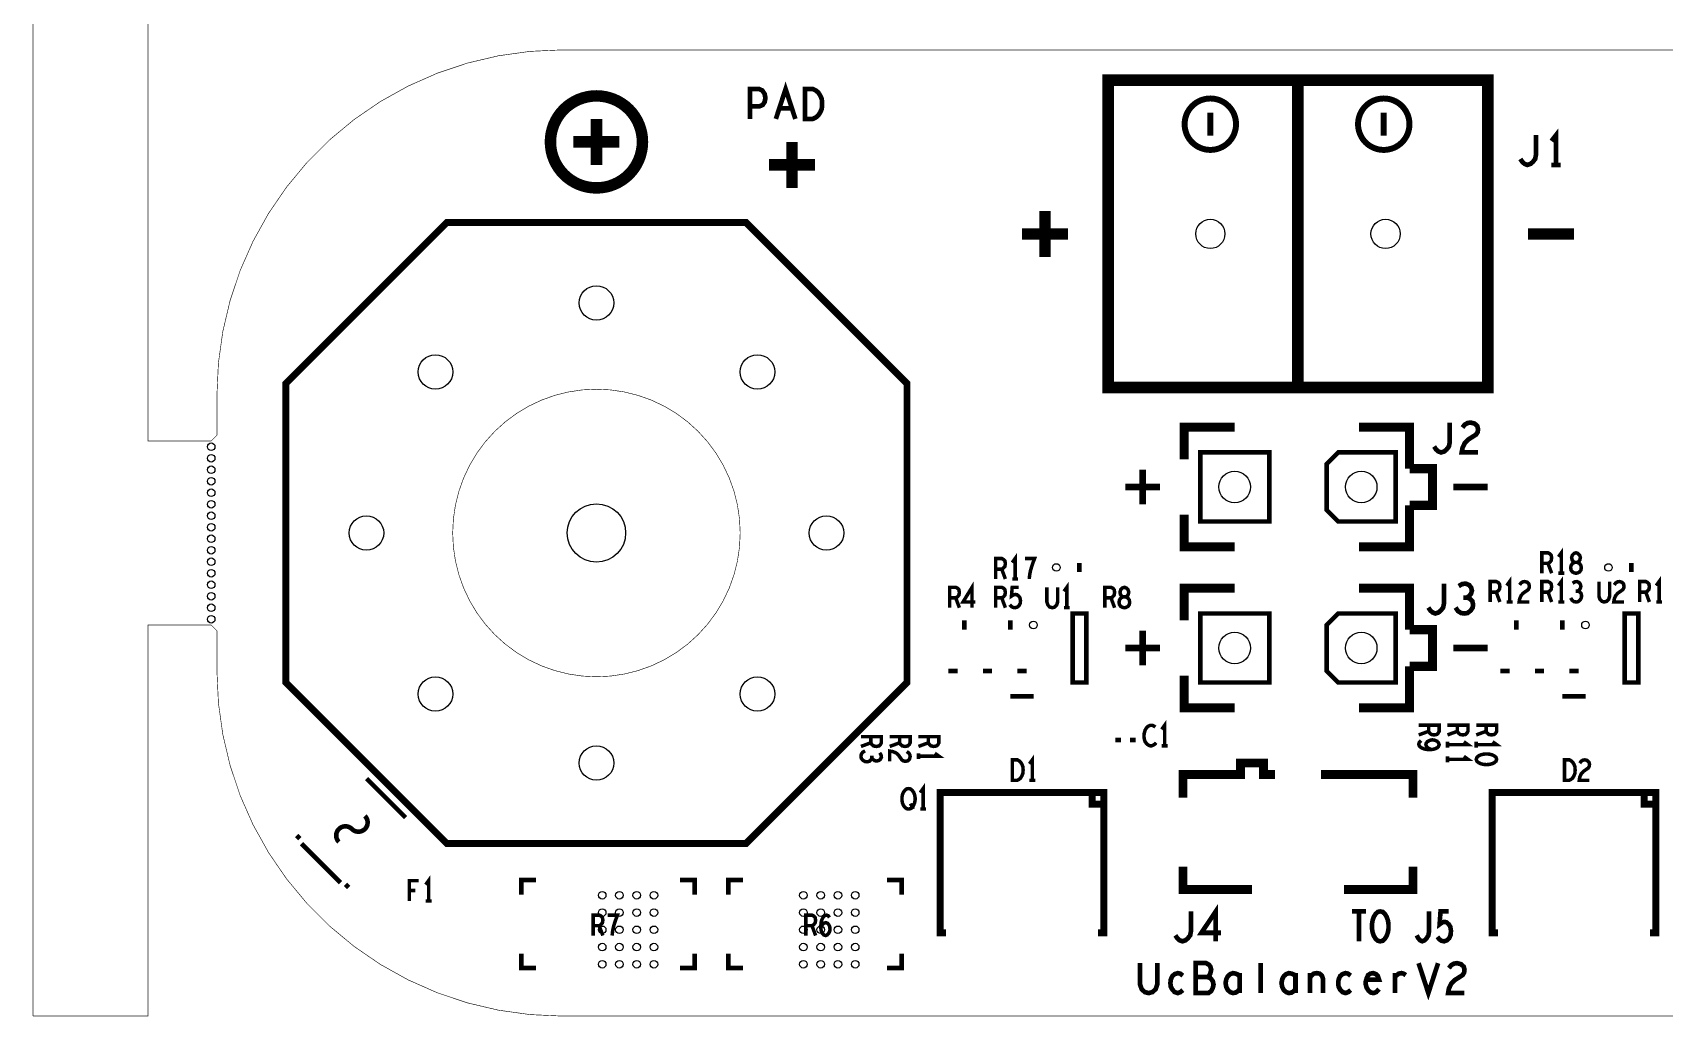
# Model space of a CAD drawing. Extents: x -8 to 102, y 0 to 87.
# Drawn here: x -8 to 62.9, y 0 to 42.8 of the extents above; entities that cross this region are included whole.
import ezdxf

# ---------------------------------------------------------------- set-up
doc = ezdxf.new("R2010")
doc.units = 0
doc.layers.get('0').update_dxf_attribs({"linetype": 'CONTINUOUS'})
for name, color, linetype in [('BOARD_ART', 7, 'CONTINUOUS'), ('SILK_TOP_ART', 10, 'CONTINUOUS'), ('UCBALANCER-1-2_DRL', 11, 'CONTINUOUS')]:
    doc.layers.add(name, color=color, linetype=linetype)

# ---------------------------------------------------------------- blocks, each defined once
blk = doc.blocks.new('ROUND_3')
blk.add_circle((0, 0), 0.165)
blk = doc.blocks.new('ROUND_48')
blk.add_circle((0, 0), 0.635)
blk = doc.blocks.new('ROUND_49')
blk.add_circle((0, 0), 0.686)
blk = doc.blocks.new('ROUND_5')
blk.add_circle((0, 0), 0.75)
blk = doc.blocks.new('ROUND_7')
blk.add_circle((0, 0), 1.27)

msp = doc.modelspace()

# ---------------------------------------------------------------- linework, layer by layer
at = {"layer": 'BOARD_ART', "const_width": 0.0254}
for points in [[(-8, 0), (-8, 87), (-3, 87), (-3, 70), (-0.25, 70), (0, 70.25), (0, 72)], [(-3, 62), (-3, 25), (-0.25, 25), (0, 25.25), (0, 27)], [(15, 42), (79, 42)], [(0, 15), (0, 16.75), (-0.25, 17), (-3, 17), (-3, 0), (-8, 0)], [(79, 0), (15, 0)]]:
    msp.add_lwpolyline(points, dxfattribs=at)
for points in [[(15, 42, 0.4142136), (0, 27)], [(0, 15, 0.4142136), (15, 0)]]:
    msp.add_lwpolyline(points, format="xyb", dxfattribs=at)
msp.add_lwpolyline([(10.25, 21, 1), (22.75, 21, 1)], format="xyb", close=True, dxfattribs=at)
at = {"layer": 'SILK_TOP_ART'}
for points, const_width in [([(24.3006, 39), (24.724, 40.3), (25.1474, 39)], 0.2032), ([(38.745, 34), (38.745, 27.3198), (55.255, 27.3198), (55.255, 40.6802), (38.745, 40.6802), (38.745, 34)], 0.508), ([(47, 40.6802), (47, 27.3198)], 0.508), ([(23.1693, 39), (23.1693, 40.3), (23.5757, 40.3), (23.7112, 40.235), (23.8128, 40.0833), (23.8467, 39.91), (23.8128, 39.7367), (23.7281, 39.6067), (23.5757, 39.5416), (23.1693, 39.5416)], 0.2032), ([(25.5675, 39), (25.5675, 40.3), (25.9061, 40.3), (26.0416, 40.235), (26.1432, 40.1483), (26.2279, 40.0184), (26.2956, 39.8666), (26.3125, 39.65), (26.2956, 39.4333), (26.2279, 39.2816), (26.1432, 39.1516), (26.0416, 39.065), (25.9061, 39), (25.5675, 39)], 0.2032), ([(16.5, 39), (16.5, 37)], 0.5), ([(24.9949, 39.455), (24.453, 39.455)], 0.2032), ([(43.19, 39.27), (43.19, 38.27)], 0.2601), ([(50.73, 39.27), (50.73, 38.27)], 0.2601), ([(56.6693, 37.26), (56.754, 37.13), (56.8556, 37.0433), (56.9741, 37), (57.1096, 37.0433), (57.2112, 37.13), (57.3128, 37.26), (57.3467, 37.4333), (57.3467, 38.3)], 0.2032), ([(58.224, 37), (58.224, 38.3), (58.0208, 38.04)], 0.2032), ([(15.5, 38), (17.5, 38)], 0.5), ([(25, 38), (25, 36)], 0.5), ([(24, 37), (26, 37)], 0.5), ([(58.0208, 37), (58.4272, 37)], 0.2032), ([(36, 35), (36, 33)], 0.5), ([(16.5, 34.5), (23, 34.5), (30, 27.5), (30, 14.5), (23, 7.5), (10, 7.5), (3, 14.5), (3, 27.5), (10, 34.5), (16.5, 34.5)], 0.3), ([(35, 34), (37, 34)], 0.5), ([(57, 34), (59, 34)], 0.5), ([(44.25, 25.6), (42.05, 25.6), (42.05, 24.2)], 0.4), ([(51.85, 23.8), (51.85, 25.6), (49.65, 25.6)], 0.4), ([(52.9193, 24.76), (53.004, 24.63), (53.1056, 24.5433), (53.2241, 24.5), (53.3596, 24.5433), (53.4612, 24.63), (53.5628, 24.76), (53.5967, 24.9333), (53.5967, 25.8)], 0.2032), ([(54.1523, 25.5833), (54.2539, 25.7133), (54.3724, 25.7783), (54.5079, 25.8), (54.6772, 25.7567), (54.7957, 25.6483), (54.8296, 25.5184), (54.8127, 25.3883), (54.7449, 25.28), (54.4063, 25.0633), (54.2539, 24.9117), (54.1523, 24.695), (54.1184, 24.5), (54.8296, 24.5)], 0.2032), ([(45.75, 23), (45.75, 24.5), (42.75, 24.5), (42.75, 21.5), (45.75, 21.5), (45.75, 23)], 0.2), ([(51.25, 23), (51.25, 24.5), (48.75, 24.5), (48.25, 24), (48.25, 22), (48.75, 21.5), (51.25, 21.5), (51.25, 23)], 0.2), ([(40.25, 22.25), (40.25, 23.75)], 0.3), ([(51.85, 22.2), (52.85, 22.2), (52.85, 23.8), (51.85, 23.8)], 0.4), ([(39.5, 23), (41, 23)], 0.3), ([(53.75, 23), (55.25, 23)], 0.3), ([(42.05, 21.8), (42.05, 20.4), (44.25, 20.4)], 0.4), ([(49.65, 20.4), (51.85, 20.4), (51.85, 22.2)], 0.4), ([(33.8558, 19), (33.8558, 19.889), (34.1204, 19.889), (34.2051, 19.8445), (34.258, 19.7853), (34.2792, 19.6667), (34.258, 19.5482), (34.1945, 19.4741), (34.1204, 19.4297), (33.8558, 19.4297)], 0.1524), ([(34.7025, 19), (34.7025, 19.889), (34.5755, 19.7112)], 0.1524), ([(35.3163, 19), (35.3375, 19.1926), (35.3693, 19.3556), (35.4116, 19.5038), (35.4645, 19.6667), (35.5492, 19.889), (35.1258, 19.889)], 0.1524), ([(57.6058, 19.25), (57.6058, 20.139), (57.8704, 20.139), (57.9551, 20.0945), (58.008, 20.0353), (58.0292, 19.9167), (58.008, 19.7982), (57.9445, 19.7241), (57.8704, 19.6797), (57.6058, 19.6797)], 0.1524), ([(58.4525, 19.25), (58.4525, 20.139), (58.3255, 19.9612)], 0.1524), ([(59.0875, 19.25), (59.1616, 19.2648), (59.2462, 19.3093), (59.2992, 19.3833), (59.3203, 19.4871), (59.2992, 19.5908), (59.2357, 19.6797), (59.1404, 19.7241), (59.0346, 19.7241), (58.9711, 19.7538), (58.9182, 19.8278), (58.897, 19.9316), (58.9288, 20.0353), (59.0028, 20.1094), (59.0875, 20.139), (59.1722, 20.1094), (59.2462, 20.0353), (59.278, 19.9316), (59.2568, 19.8278), (59.2039, 19.7538), (59.1404, 19.7241), (59.0346, 19.7241), (58.9393, 19.6797), (58.8758, 19.5908), (58.8547, 19.4871), (58.8758, 19.3833), (58.9288, 19.3093), (59.0134, 19.2648), (59.0875, 19.25)], 0.1524), ([(34.1204, 19.4297), (34.2792, 19)], 0.1524), ([(37.5, 19.3), (37.5, 19.7)], 0.2032), ([(57.8704, 19.6797), (58.0292, 19.25)], 0.1524), ([(58.3255, 19.25), (58.5795, 19.25)], 0.1524), ([(61.5, 19.3), (61.5, 19.7)], 0.2032), ([(31.8558, 17.75), (31.8558, 18.639), (32.1204, 18.639), (32.2051, 18.5945), (32.258, 18.5353), (32.2792, 18.4167), (32.258, 18.2982), (32.1945, 18.2241), (32.1204, 18.1797), (31.8558, 18.1797)], 0.1524), ([(32.8295, 17.75), (32.8295, 18.639), (32.4379, 18.0019), (32.9671, 18.0019)], 0.1524), ([(33.8558, 17.75), (33.8558, 18.639), (34.1204, 18.639), (34.2051, 18.5945), (34.258, 18.5353), (34.2792, 18.4167), (34.258, 18.2982), (34.1945, 18.2241), (34.1204, 18.1797), (33.8558, 18.1797)], 0.1524), ([(34.4697, 17.8833), (34.5332, 17.8093), (34.6072, 17.7648), (34.7025, 17.75), (34.7978, 17.7796), (34.8718, 17.8389), (34.9248, 17.9426), (34.9353, 18.0611), (34.9142, 18.1797), (34.8612, 18.2538), (34.7872, 18.313), (34.7131, 18.3278), (34.639, 18.313), (34.5438, 18.2538), (34.5755, 18.639), (34.8612, 18.639)], 0.1524), ([(34.5755, 19), (34.8295, 19)], 0.1524), ([(36.0847, 18.639), (36.0847, 18.0019), (36.127, 17.8685), (36.2117, 17.7796), (36.3175, 17.75), (36.4233, 17.7796), (36.508, 17.8685), (36.5503, 18.0019), (36.5503, 18.639)], 0.1524), ([(36.9525, 17.75), (36.9525, 18.639), (36.8255, 18.4612)], 0.1524), ([(38.6058, 17.75), (38.6058, 18.639), (38.8704, 18.639), (38.9551, 18.5945), (39.008, 18.5353), (39.0292, 18.4167), (39.008, 18.2982), (38.9445, 18.2241), (38.8704, 18.1797), (38.6058, 18.1797)], 0.1524), ([(39.4525, 17.75), (39.5266, 17.7648), (39.6112, 17.8093), (39.6642, 17.8833), (39.6853, 17.9871), (39.6642, 18.0908), (39.6007, 18.1797), (39.5054, 18.2241), (39.3996, 18.2241), (39.3361, 18.2538), (39.2832, 18.3278), (39.262, 18.4316), (39.2938, 18.5353), (39.3678, 18.6094), (39.4525, 18.639), (39.5372, 18.6094), (39.6112, 18.5353), (39.643, 18.4316), (39.6218, 18.3278), (39.5689, 18.2538), (39.5054, 18.2241), (39.3996, 18.2241), (39.3043, 18.1797), (39.2408, 18.0908), (39.2197, 17.9871), (39.2408, 17.8833), (39.2938, 17.8093), (39.3784, 17.7648), (39.4525, 17.75)], 0.1524), ([(44.25, 18.6), (42.05, 18.6), (42.05, 17.2)], 0.4), ([(51.85, 16.8), (51.85, 18.6), (49.65, 18.6)], 0.4), ([(52.6693, 17.76), (52.754, 17.63), (52.8556, 17.5433), (52.9741, 17.5), (53.1096, 17.5433), (53.2112, 17.63), (53.3128, 17.76), (53.3467, 17.9333), (53.3467, 18.8)], 0.2032), ([(54.3425, 18.1933), (54.4441, 18.2583), (54.5288, 18.3666), (54.5627, 18.4967), (54.5288, 18.6267), (54.4441, 18.735), (54.2917, 18.8), (54.1393, 18.7783), (53.9869, 18.6917)], 0.2032), ([(55.3558, 18), (55.3558, 18.889), (55.6204, 18.889), (55.7051, 18.8445), (55.758, 18.7853), (55.7792, 18.6667), (55.758, 18.5482), (55.6945, 18.4741), (55.6204, 18.4297), (55.3558, 18.4297)], 0.1524), ([(55.6204, 18.4297), (55.7792, 18)], 0.1524), ([(56.2025, 18), (56.2025, 18.889), (56.0755, 18.7112)], 0.1524), ([(56.6364, 18.7408), (56.6999, 18.8297), (56.774, 18.8742), (56.8587, 18.889), (56.9645, 18.8594), (57.0386, 18.7853), (57.0598, 18.6964), (57.0492, 18.6075), (57.0068, 18.5334), (56.7952, 18.3852), (56.6999, 18.2815), (56.6364, 18.1333), (56.6152, 18), (57.0598, 18)], 0.1524), ([(57.6058, 18), (57.6058, 18.889), (57.8704, 18.889), (57.9551, 18.8445), (58.008, 18.7853), (58.0292, 18.6667), (58.008, 18.5482), (57.9445, 18.4741), (57.8704, 18.4297), (57.6058, 18.4297)], 0.1524), ([(57.8704, 18.4297), (58.0292, 18)], 0.1524), ([(58.4525, 18), (58.4525, 18.889), (58.3255, 18.7112)], 0.1524), ([(58.8547, 18.1778), (58.9182, 18.0741), (59.0028, 18.0148), (59.0981, 18), (59.1828, 18.0148), (59.2674, 18.0889), (59.3203, 18.1778), (59.3309, 18.2667), (59.3098, 18.3704), (59.2357, 18.4445), (59.1616, 18.4741), (59.0663, 18.4741)], 0.1524), ([(59.1616, 18.4741), (59.2251, 18.5186), (59.278, 18.5926), (59.2992, 18.6816), (59.278, 18.7705), (59.2251, 18.8445), (59.1298, 18.889), (59.0346, 18.8742), (58.9393, 18.8149)], 0.1524), ([(60.0847, 18.889), (60.0847, 18.2519), (60.127, 18.1185), (60.2117, 18.0296), (60.3175, 18), (60.4233, 18.0296), (60.508, 18.1185), (60.5503, 18.2519), (60.5503, 18.889)], 0.1524), ([(60.7514, 18.7408), (60.8149, 18.8297), (60.889, 18.8742), (60.9737, 18.889), (61.0795, 18.8594), (61.1536, 18.7853), (61.1748, 18.6964), (61.1642, 18.6075), (61.1218, 18.5334), (60.9102, 18.3852), (60.8149, 18.2815), (60.7514, 18.1333), (60.7302, 18), (61.1748, 18)], 0.1524), ([(61.8558, 18), (61.8558, 18.889), (62.1204, 18.889), (62.2051, 18.8445), (62.258, 18.7853), (62.2792, 18.6667), (62.258, 18.5482), (62.1945, 18.4741), (62.1204, 18.4297), (61.8558, 18.4297)], 0.1524), ([(62.1204, 18.4297), (62.2792, 18)], 0.1524), ([(62.7025, 18), (62.7025, 18.889), (62.5755, 18.7112)], 0.1524), ([(32.1204, 18.1797), (32.2792, 17.75)], 0.1524), ([(34.1204, 18.1797), (34.2792, 17.75)], 0.1524), ([(36.8255, 17.75), (37.0795, 17.75)], 0.1524), ([(38.8704, 18.1797), (39.0292, 17.75)], 0.1524), ([(53.8515, 17.76), (53.953, 17.6083), (54.0885, 17.5217), (54.2409, 17.5), (54.3764, 17.5217), (54.5119, 17.63), (54.5965, 17.76), (54.6135, 17.89), (54.5796, 18.0416), (54.4611, 18.15), (54.3425, 18.1933), (54.1901, 18.1933)], 0.2032), ([(56.0755, 18), (56.3295, 18)], 0.1524), ([(58.3255, 18), (58.5795, 18)], 0.1524), ([(62.5755, 18), (62.8295, 18)], 0.1524), ([(32.5, 17.2), (32.5, 16.8)], 0.2032), ([(34.5, 16.8), (34.5, 17.2)], 0.2032), ([(37.2, 17.5), (37.2, 14.5), (37.8, 14.5), (37.8, 17.5), (37.2, 17.5)], 0.2), ([(45.75, 16), (45.75, 17.5), (42.75, 17.5), (42.75, 14.5), (45.75, 14.5), (45.75, 16)], 0.2), ([(51.25, 16), (51.25, 17.5), (48.75, 17.5), (48.25, 17), (48.25, 15), (48.75, 14.5), (51.25, 14.5), (51.25, 16)], 0.2), ([(56.5, 17.2), (56.5, 16.8)], 0.2032), ([(58.5, 16.8), (58.5, 17.2)], 0.2032), ([(61.2, 17.5), (61.2, 14.5), (61.8, 14.5), (61.8, 17.5), (61.2, 17.5)], 0.2), ([(40.25, 15.25), (40.25, 16.75)], 0.3), ([(51.85, 15.2), (52.85, 15.2), (52.85, 16.8), (51.85, 16.8)], 0.4), ([(39.5, 16), (41, 16)], 0.3), ([(53.75, 16), (55.25, 16)], 0.3), ([(32.2, 15), (31.8, 15)], 0.2032), ([(33.7, 15), (33.3, 15)], 0.2032), ([(34.8, 15), (35.2, 15)], 0.2032), ([(42.05, 14.8), (42.05, 13.4), (44.25, 13.4)], 0.4), ([(49.65, 13.4), (51.85, 13.4), (51.85, 15.2)], 0.4), ([(56.2, 15), (55.8, 15)], 0.2032), ([(57.7, 15), (57.3, 15)], 0.2032), ([(58.8, 15), (59.2, 15)], 0.2032), ([(34.492, 13.897), (35.508, 13.897)], 0.2032), ([(58.492, 13.897), (59.508, 13.897)], 0.2032), ([(41.2025, 11.75), (41.2025, 12.639), (41.0755, 12.4612)], 0.1524), ([(28, 12.1442), (28.889, 12.1442), (28.889, 11.8796), (28.8445, 11.7949), (28.7853, 11.742), (28.6667, 11.7208), (28.5482, 11.742), (28.4741, 11.8055), (28.4297, 11.8796), (28.4297, 12.1442)], 0.1524), ([(29.25, 12.1442), (30.139, 12.1442), (30.139, 11.8796), (30.0945, 11.7949), (30.0353, 11.742), (29.9167, 11.7208), (29.7982, 11.742), (29.7241, 11.8055), (29.6797, 11.8796), (29.6797, 12.1442)], 0.1524), ([(30.5, 12.1442), (31.389, 12.1442), (31.389, 11.8796), (31.3445, 11.7949), (31.2853, 11.742), (31.1667, 11.7208), (31.0482, 11.742), (30.9741, 11.8055), (30.9297, 11.8796), (30.9297, 12.1442)], 0.1524), ([(39.3095, 12), (39.0555, 12)], 0.2032), ([(39.9445, 12), (39.6905, 12)], 0.2032), ([(40.8003, 12.5649), (40.7368, 12.6094), (40.6628, 12.639), (40.5781, 12.639), (40.4828, 12.5945), (40.4088, 12.5205), (40.3558, 12.4316), (40.3135, 12.2834), (40.3029, 12.15), (40.3241, 12.0167), (40.3558, 11.9278), (40.4193, 11.8389), (40.4934, 11.7796), (40.5675, 11.75), (40.6416, 11.75), (40.7157, 11.7796), (40.7792, 11.8241), (40.8321, 11.8833)], 0.1524), ([(52.3537, 11.9774), (52.2796, 11.9033), (52.25, 11.8187), (52.2796, 11.734), (52.3685, 11.6599), (52.5019, 11.607), (52.6352, 11.5858), (52.7982, 11.5858), (52.9316, 11.607), (53.0501, 11.6599), (53.1094, 11.7234), (53.139, 11.7975), (53.1094, 11.8822), (53.0501, 11.9457), (52.9612, 11.988), (52.8426, 12.0092), (52.739, 11.988), (52.6352, 11.9351), (52.576, 11.8716), (52.5611, 11.7975), (52.5908, 11.7128), (52.6649, 11.6493), (52.7982, 11.5858)], 0.1524), ([(52.25, 12.6442), (53.139, 12.6442), (53.139, 12.3796), (53.0945, 12.2949), (53.0353, 12.242), (52.9167, 12.2208), (52.7982, 12.242), (52.7241, 12.3055), (52.6797, 12.3796), (52.6797, 12.6442)], 0.1524), ([(52.6797, 12.3796), (52.25, 12.2208)], 0.1524), ([(53.5, 12.6442), (54.389, 12.6442), (54.389, 12.3796), (54.3445, 12.2949), (54.2853, 12.242), (54.1667, 12.2208), (54.0482, 12.242), (53.9741, 12.3055), (53.9297, 12.3796), (53.9297, 12.6442)], 0.1524), ([(53.9297, 12.3796), (53.5, 12.2208)], 0.1524), ([(54.75, 12.6442), (55.639, 12.6442), (55.639, 12.3796), (55.5945, 12.2949), (55.5353, 12.242), (55.4167, 12.2208), (55.2982, 12.242), (55.2241, 12.3055), (55.1797, 12.3796), (55.1797, 12.6442)], 0.1524), ([(55.1797, 12.3796), (54.75, 12.2208)], 0.1524), ([(28.1778, 11.5303), (28.0741, 11.4668), (28.0148, 11.3822), (28, 11.2869), (28.0148, 11.2022), (28.0889, 11.1176), (28.1778, 11.0647), (28.2667, 11.0541), (28.3704, 11.0752), (28.4445, 11.1493), (28.4741, 11.2234), (28.4741, 11.3187)], 0.1524), ([(28.4297, 11.8796), (28, 11.7208)], 0.1524), ([(28.4741, 11.2234), (28.5186, 11.1599), (28.5926, 11.107), (28.6816, 11.0858), (28.7705, 11.107), (28.8445, 11.1599), (28.889, 11.2552), (28.8742, 11.3504), (28.8149, 11.4457)], 0.1524), ([(29.6797, 11.8796), (29.25, 11.7208)], 0.1524), ([(29.9908, 11.4986), (30.0797, 11.4351), (30.1242, 11.361), (30.139, 11.2763), (30.1094, 11.1705), (30.0353, 11.0964), (29.9464, 11.0752), (29.8575, 11.0858), (29.7834, 11.1282), (29.6352, 11.3398), (29.5315, 11.4351), (29.3833, 11.4986), (29.25, 11.5198), (29.25, 11.0752)], 0.1524), ([(30.9297, 11.8796), (30.5, 11.7208)], 0.1524), ([(30.5, 11.2975), (31.389, 11.2975), (31.2112, 11.4245)], 0.1524), ([(30.5, 11.4245), (30.5, 11.1705)], 0.1524), ([(35.4525, 10.25), (35.4525, 11.139), (35.3255, 10.9612)], 0.1524), ([(41.0755, 11.75), (41.3295, 11.75)], 0.1524), ([(53.5, 11.7975), (54.389, 11.7975), (54.2112, 11.9245)], 0.1524), ([(53.5, 11.9245), (53.5, 11.6705)], 0.1524), ([(53.5, 11.1625), (54.389, 11.1625), (54.2112, 11.2895)], 0.1524), ([(53.5, 11.2895), (53.5, 11.0355)], 0.1524), ([(55.639, 11.1625), (55.6094, 11.2472), (55.5353, 11.3107), (55.4464, 11.353), (55.3278, 11.3848), (55.1945, 11.3953), (55.0611, 11.3848), (54.9426, 11.353), (54.8537, 11.3107), (54.7796, 11.2472), (54.75, 11.1625), (54.7796, 11.0778), (54.8537, 11.0143), (54.9426, 10.972), (55.0611, 10.9402), (55.1945, 10.9297), (55.3278, 10.9402), (55.4464, 10.972), (55.5353, 11.0143), (55.6094, 11.0778), (55.639, 11.1625)], 0.1524), ([(54.75, 11.7975), (55.639, 11.7975), (55.4612, 11.9245)], 0.1524), ([(54.75, 11.9245), (54.75, 11.6705)], 0.1524), ([(34.5847, 10.25), (34.5847, 11.139), (34.7963, 11.139), (34.881, 11.0945), (34.9445, 11.0353), (34.9974, 10.9464), (35.0398, 10.8426), (35.0503, 10.6945), (35.0398, 10.5463), (34.9974, 10.4426), (34.9445, 10.3537), (34.881, 10.2944), (34.7963, 10.25), (34.5847, 10.25)], 0.1524), ([(42, 9.5), (42, 10.5), (44.5, 10.5), (44.5, 11), (45.5, 11), (45.5, 10.5), (46, 10.5)], 0.381), ([(52, 9.5), (52, 10.5), (48, 10.5)], 0.381), ([(58.5847, 10.25), (58.5847, 11.139), (58.7963, 11.139), (58.881, 11.0945), (58.9445, 11.0353), (58.9974, 10.9464), (59.0398, 10.8426), (59.0503, 10.6945), (59.0398, 10.5463), (58.9974, 10.4426), (58.9445, 10.3537), (58.881, 10.2944), (58.7963, 10.25), (58.5847, 10.25)], 0.1524), ([(59.2514, 10.9908), (59.3149, 11.0797), (59.389, 11.1242), (59.4737, 11.139), (59.5795, 11.1094), (59.6536, 11.0353), (59.6748, 10.9464), (59.6642, 10.8575), (59.6218, 10.7834), (59.4102, 10.6352), (59.3149, 10.5315), (59.2514, 10.3833), (59.2302, 10.25), (59.6748, 10.25)], 0.1524), ([(8.2019, 8.6265), (6.5052, 10.3232)], 0.2), ([(30.0675, 9), (29.9828, 9.0148), (29.9088, 9.0741), (29.8452, 9.163), (29.8029, 9.2667), (29.7817, 9.3852), (29.7817, 9.5038), (29.8029, 9.6223), (29.8452, 9.726), (29.9088, 9.8149), (29.9828, 9.8742), (30.0675, 9.889), (30.1522, 9.8742), (30.2262, 9.8149), (30.2898, 9.726), (30.3321, 9.6223), (30.3533, 9.5038), (30.3533, 9.3852), (30.3321, 9.2667), (30.2898, 9.163), (30.2262, 9.0741), (30.1522, 9.0148), (30.0675, 9)], 0.1524), ([(30.7025, 9), (30.7025, 9.889), (30.5755, 9.7112)], 0.1524), ([(35.3255, 10.25), (35.5795, 10.25)], 0.1524), ([(30.1522, 9.2371), (30.2792, 9)], 0.1524), ([(38.302, 3.618), (38.556, 3.618), (38.556, 9.714), (31.444, 9.714), (31.444, 3.618), (31.698, 3.618)], 0.3048), ([(38.556, 9.206), (38.048, 9.206), (38.048, 9.714)], 0.3048), ([(62.302, 3.618), (62.556, 3.618), (62.556, 9.714), (55.444, 9.714), (55.444, 3.618), (55.698, 3.618)], 0.3048), ([(62.556, 9.206), (62.048, 9.206), (62.048, 9.714)], 0.3048), ([(30.5755, 9), (30.8295, 9)], 0.1524), ([(3.4645, 7.7071), (3.6059, 7.8485)], 0.2), ([(5.3735, 5.7981), (3.6768, 7.4948)], 0.2), ([(42, 6.5), (42, 5.5), (45, 5.5)], 0.381), ([(49, 5.5), (52, 5.5), (52, 6.5)], 0.381), ([(5.7272, 5.7272), (5.5858, 5.5858)], 0.2), ([(8.3664, 5), (8.3664, 5.889), (8.7686, 5.889)], 0.1524), ([(9.2025, 5), (9.2025, 5.889), (9.0755, 5.7112)], 0.1524), ([(13.233, 5.281), (13.233, 5.916), (13.868, 5.916)], 0.2032), ([(20.132, 5.916), (20.767, 5.916), (20.767, 5.281)], 0.2032), ([(22.233, 5.281), (22.233, 5.916), (22.868, 5.916)], 0.2032), ([(29.132, 5.916), (29.767, 5.916), (29.767, 5.281)], 0.2032), ([(8.6204, 5.4593), (8.3664, 5.4593)], 0.1524), ([(9.0755, 5), (9.3295, 5)], 0.1524), ([(16.3558, 3.5), (16.3558, 4.389), (16.6204, 4.389), (16.7051, 4.3445), (16.758, 4.2853), (16.7792, 4.1667), (16.758, 4.0482), (16.6945, 3.9741), (16.6204, 3.9297), (16.3558, 3.9297)], 0.1524), ([(17.1813, 3.5), (17.2025, 3.6926), (17.2343, 3.8556), (17.2766, 4.0038), (17.3295, 4.1667), (17.4142, 4.389), (16.9908, 4.389)], 0.1524), ([(25.6058, 3.5), (25.6058, 4.389), (25.8704, 4.389), (25.9551, 4.3445), (26.008, 4.2853), (26.0292, 4.1667), (26.008, 4.0482), (25.9445, 3.9741), (25.8704, 3.9297), (25.6058, 3.9297)], 0.1524), ([(26.2514, 3.8704), (26.3255, 3.9741), (26.389, 4.0334), (26.4737, 4.063), (26.5478, 4.0334), (26.6007, 3.9741), (26.643, 3.8852), (26.6536, 3.7815), (26.643, 3.6926), (26.6007, 3.6037), (26.5372, 3.5296), (26.4631, 3.5), (26.3784, 3.5296), (26.3043, 3.6185), (26.262, 3.7519), (26.2514, 3.9), (26.2726, 4.0926), (26.3043, 4.1964), (26.3572, 4.3001), (26.4313, 4.3742), (26.5054, 4.389), (26.5795, 4.3594), (26.6324, 4.2853)], 0.1524), ([(41.6693, 3.51), (41.754, 3.38), (41.8556, 3.2933), (41.9741, 3.25), (42.1096, 3.2933), (42.2112, 3.38), (42.3128, 3.51), (42.3467, 3.6833), (42.3467, 4.55)], 0.2032), ([(43.4272, 3.25), (43.4272, 4.55), (42.8006, 3.6183), (43.6474, 3.6183)], 0.2032), ([(49.3433, 4.55), (49.9567, 4.55)], 0.2), ([(49.65, 4.55), (49.65, 3.25)], 0.2), ([(50.577, 3.25), (50.4703, 3.2717), (50.377, 3.3583), (50.297, 3.4883), (50.2437, 3.64), (50.217, 3.8133), (50.217, 3.9867), (50.2437, 4.16), (50.297, 4.3117), (50.377, 4.4417), (50.4703, 4.5283), (50.577, 4.55), (50.6837, 4.5283), (50.777, 4.4417), (50.857, 4.3117), (50.9103, 4.16), (50.937, 3.9867), (50.937, 3.8133), (50.9103, 3.64), (50.857, 3.4883), (50.777, 3.3583), (50.6837, 3.2717), (50.577, 3.25)], 0.2), ([(52.1643, 3.51), (52.231, 3.38), (52.311, 3.2933), (52.4043, 3.25), (52.511, 3.2933), (52.591, 3.38), (52.671, 3.51), (52.6977, 3.6833), (52.6977, 4.55)], 0.2), ([(53.0647, 3.445), (53.1447, 3.3366), (53.238, 3.2717), (53.358, 3.25), (53.478, 3.2933), (53.5713, 3.38), (53.638, 3.5316), (53.6513, 3.705), (53.6247, 3.8783), (53.558, 3.9867), (53.4647, 4.0733), (53.3713, 4.095), (53.278, 4.0733), (53.158, 3.9867), (53.198, 4.55), (53.558, 4.55)], 0.2), ([(16.6204, 3.9297), (16.7792, 3.5)], 0.1524), ([(25.8704, 3.9297), (26.0292, 3.5)], 0.1524), ([(13.868, 2.084), (13.233, 2.084), (13.233, 2.719)], 0.2032), ([(20.767, 2.719), (20.767, 2.084), (20.132, 2.084)], 0.2032), ([(22.868, 2.084), (22.233, 2.084), (22.233, 2.719)], 0.2032), ([(29.767, 2.719), (29.767, 2.084), (29.132, 2.084)], 0.2032), ([(40.1355, 2.3), (40.1355, 1.3683), (40.2032, 1.1733), (40.3387, 1.0433), (40.508, 1), (40.6773, 1.0433), (40.8128, 1.1733), (40.8805, 1.3683), (40.8805, 2.3)], 0.2032), ([(43.0755, 1.6933), (43.1432, 1.7583), (43.194, 1.8666), (43.2279, 2.0184), (43.194, 2.1483), (43.1263, 2.235), (43.0077, 2.3), (42.5505, 2.3), (42.5505, 1), (43.1093, 1), (43.2279, 1.0866), (43.2956, 1.2167), (43.3295, 1.3683), (43.2956, 1.52), (43.194, 1.65), (43.0755, 1.6933), (42.5505, 1.6933)], 0.2032), ([(45.372, 1), (45.372, 2.3)], 0.2032), ([(52.2446, 2.3), (52.668, 1), (53.0914, 2.3)], 0.2032), ([(53.5623, 2.0833), (53.6639, 2.2133), (53.7824, 2.2783), (53.9179, 2.3), (54.0872, 2.2567), (54.2057, 2.1483), (54.2396, 2.0184), (54.2227, 1.8883), (54.1549, 1.78), (53.8163, 1.5633), (53.6639, 1.4117), (53.5623, 1.195), (53.5284, 1), (54.2396, 1)], 0.2032), ([(41.9949, 1.7583), (41.8764, 1.845), (41.7748, 1.8666), (41.6393, 1.8233), (41.5377, 1.7367), (41.47, 1.585), (41.453, 1.4333), (41.47, 1.2816), (41.5377, 1.1516), (41.6393, 1.0433), (41.7748, 1), (41.8933, 1.0433), (41.9949, 1.13)], 0.2032), ([(44.4608, 1.715), (44.3931, 1.8017), (44.2915, 1.845), (44.1729, 1.8666), (44.0544, 1.8233), (43.9528, 1.7367), (43.885, 1.6067), (43.8512, 1.4333), (43.885, 1.26), (43.9528, 1.13), (44.0544, 1.0433), (44.1729, 1), (44.2915, 1.0217), (44.3931, 1.0866), (44.4608, 1.1733)], 0.2032), ([(44.4608, 1), (44.4608, 1.8666)], 0.2032), ([(46.8928, 1.715), (46.8251, 1.8017), (46.7235, 1.845), (46.6049, 1.8666), (46.4864, 1.8233), (46.3848, 1.7367), (46.317, 1.6067), (46.2832, 1.4333), (46.317, 1.26), (46.3848, 1.13), (46.4864, 1.0433), (46.6049, 1), (46.7235, 1.0217), (46.8251, 1.0866), (46.8928, 1.1733)], 0.2032), ([(46.8928, 1), (46.8928, 1.8666)], 0.2032), ([(47.5161, 1.65), (47.5839, 1.7583), (47.6855, 1.845), (47.8209, 1.8666), (47.9395, 1.845), (48.0411, 1.7583), (48.0919, 1.6067), (48.0919, 1)], 0.2032), ([(47.5161, 1), (47.5161, 1.8666)], 0.2032), ([(49.2909, 1.7583), (49.1724, 1.845), (49.0708, 1.8666), (48.9353, 1.8233), (48.8337, 1.7367), (48.766, 1.585), (48.749, 1.4333), (48.766, 1.2816), (48.8337, 1.1516), (48.9353, 1.0433), (49.0708, 1), (49.1893, 1.0433), (49.2909, 1.13)], 0.2032), ([(49.982, 1.585), (50.5239, 1.585), (50.4731, 1.7367), (50.3884, 1.8233), (50.2699, 1.8666), (50.1513, 1.845), (50.0497, 1.78), (49.982, 1.6283), (49.9481, 1.4983), (49.9481, 1.3683), (49.982, 1.2383), (50.0667, 1.1083), (50.1683, 1.0217), (50.2868, 1), (50.4053, 1.0433), (50.5239, 1.1733)], 0.2032), ([(51.2149, 1.6933), (51.2996, 1.78), (51.3843, 1.845), (51.5028, 1.8666), (51.5875, 1.845), (51.6891, 1.78)], 0.2032), ([(51.2149, 1), (51.2149, 1.8666)], 0.2032)]:
    msp.add_lwpolyline(points, dxfattribs=dict(at, const_width=const_width))
for points, const_width in [([(14.5, 38, 1), (18.5, 38, 1)], 0.5), ([(42.072, 38.7701, 1), (44.308, 38.7701, 1)], 0.2601), ([(49.612, 38.7701, 1), (51.848, 38.7701, 1)], 0.2601)]:
    msp.add_lwpolyline(points, format="xyb", close=True, dxfattribs=dict(at, const_width=const_width))
at = {"layer": 'SILK_TOP_ART', "const_width": 0.2}
for points in [[(5.8686, 8.1314, 1), (6.4343, 8.6971)], [(5.8686, 8.1314, 1), (5.3029, 7.5657)]]:
    msp.add_lwpolyline(points, format="xyb", dxfattribs=at)

# ---------------------------------------------------------------- block references
at = {"layer": 'UCBALANCER-1-2_DRL'}
for name, p in [('ROUND_48', (43.19, 34)), ('ROUND_48', (50.81, 34)), ('ROUND_5', (16.5, 31)), ('ROUND_5', (9.5, 28)), ('ROUND_5', (23.5, 28)), ('ROUND_3', (-0.25, 24.75)), ('ROUND_3', (-0.25, 24.25)), ('ROUND_3', (-0.25, 23.75)), ('ROUND_3', (-0.25, 23.25)), ('ROUND_49', (44.25, 23)), ('ROUND_49', (49.75, 23)), ('ROUND_3', (-0.25, 22.75)), ('ROUND_3', (-0.25, 22.25)), ('ROUND_7', (16.5, 21)), ('ROUND_3', (-0.25, 21.75)), ('ROUND_3', (-0.25, 21.25)), ('ROUND_5', (6.5, 21)), ('ROUND_5', (26.5, 21)), ('ROUND_3', (-0.25, 20.75)), ('ROUND_3', (-0.25, 20.25)), ('ROUND_3', (-0.25, 19.75)), ('ROUND_3', (-0.25, 19.25)), ('ROUND_3', (36.5, 19.5)), ('ROUND_3', (60.5, 19.5)), ('ROUND_3', (-0.25, 18.75)), ('ROUND_3', (-0.25, 18.25)), ('ROUND_3', (-0.25, 17.75)), ('ROUND_3', (-0.25, 17.25)), ('ROUND_3', (35.5, 17)), ('ROUND_3', (59.5, 17)), ('ROUND_49', (44.25, 16)), ('ROUND_49', (49.75, 16)), ('ROUND_5', (9.5, 14)), ('ROUND_5', (23.5, 14)), ('ROUND_5', (16.5, 11)), ('ROUND_3', (16.75, 5.25)), ('ROUND_3', (17.5, 5.25)), ('ROUND_3', (18.25, 5.25)), ('ROUND_3', (19, 5.25)), ('ROUND_3', (25.5, 5.25)), ('ROUND_3', (26.25, 5.25)), ('ROUND_3', (27, 5.25)), ('ROUND_3', (27.75, 5.25)), ('ROUND_3', (16.75, 4.5)), ('ROUND_3', (17.5, 4.5)), ('ROUND_3', (18.25, 4.5)), ('ROUND_3', (19, 4.5)), ('ROUND_3', (25.5, 4.5)), ('ROUND_3', (26.25, 4.5)), ('ROUND_3', (27, 4.5)), ('ROUND_3', (27.75, 4.5)), ('ROUND_3', (16.75, 3.75)), ('ROUND_3', (17.5, 3.75)), ('ROUND_3', (18.25, 3.75)), ('ROUND_3', (19, 3.75)), ('ROUND_3', (25.5, 3.75)), ('ROUND_3', (26.25, 3.75)), ('ROUND_3', (27, 3.75)), ('ROUND_3', (27.75, 3.75)), ('ROUND_3', (16.75, 3)), ('ROUND_3', (17.5, 3)), ('ROUND_3', (18.25, 3)), ('ROUND_3', (19, 3)), ('ROUND_3', (25.5, 3)), ('ROUND_3', (26.25, 3)), ('ROUND_3', (27, 3)), ('ROUND_3', (27.75, 3)), ('ROUND_3', (16.75, 2.25)), ('ROUND_3', (17.5, 2.25)), ('ROUND_3', (18.25, 2.25)), ('ROUND_3', (19, 2.25)), ('ROUND_3', (25.5, 2.25)), ('ROUND_3', (26.25, 2.25)), ('ROUND_3', (27, 2.25)), ('ROUND_3', (27.75, 2.25))]:
    msp.add_blockref(name, p, dxfattribs=at)

doc.saveas('drawing.dxf')
